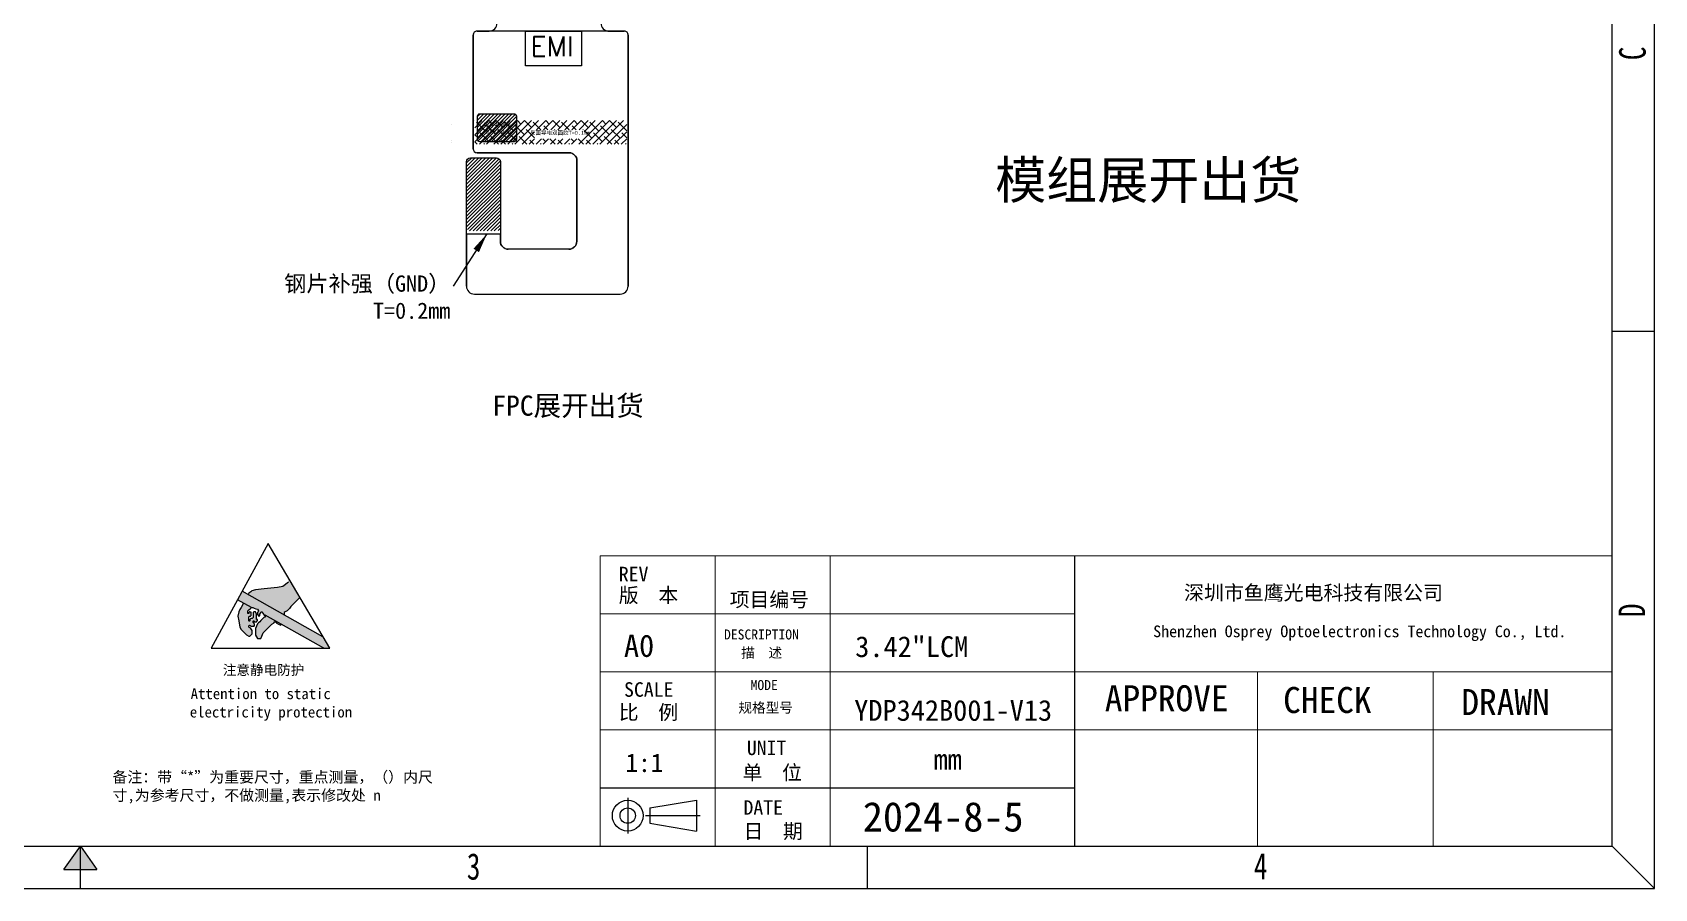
# Model space of a CAD drawing. Header units: millimetres. Extents: x 5467 to 5866, y -625 to -343.
# Drawn here: x 5660.3 to 5865.9, y -625 to -516.6 of the extents above; entities that cross this region are included whole.
import ezdxf

# ---------------------------------------------------------------- set-up
doc = ezdxf.new("R2010")
doc.units = ezdxf.units.MM
doc.header["$LTSCALE"] = 2
for name, color, linetype in [('', 7, 'Continuous'), ('BL', 7, 'Continuous'), ('TEXT', 230, 'Continuous')]:
    doc.layers.add(name, color=color, linetype=linetype)
doc.layers.add('hatch', color=56, linetype='Continuous', lineweight=9)
doc.styles.get("Standard").update_dxf_attribs({"font": 'txt', "bigfont": 'gbcbig.shx'})
doc.styles.add('宋体', font='')
doc.styles.add('标题', font='simhei.ttf')
doc.styles.get('宋体').set_extended_font_data('NSimSun')
doc.dimstyles.new('ISO-25', dxfattribs={"dimtxt": 2.5, "dimasz": 2.5, "dimexe": 1.25, "dimexo": 0.625, "dimtad": 1, "dimtxsty": 'Standard', "dimcen": 2.5, "dimadec": 0, "dimazin": 0, "dimtfac": 1, "dimtmove": 0, "dimatfit": 3, "dimfxl": 1, "dimarcsym": 0})
pattern_1 = [(45, (-263.76585, -946.22628), (-0.224506403, 0.224506403), [])]

# ---------------------------------------------------------------- blocks, each defined once
blk = doc.blocks.new('fase5')
h = blk.add_hatch()
h.set_pattern_fill('ANSI31', color=4, scale=0.1)
h.set_pattern_definition(pattern_1)
edge = h.paths.add_edge_path()
edge.add_line((4894.11, -1455.46), (4894.11, -1458.41))
edge.add_arc((4893.81, -1458.41), 0.3, 270, 360, ccw=False)
edge.add_line((4893.81, -1458.71), (4889.48, -1458.71))
edge.add_arc((4889.48, -1458.41), 0.3, 180, 270, ccw=False)
edge.add_line((4889.18, -1458.41), (4889.18, -1455.46))
edge.add_arc((4889.48, -1455.46), 0.3, 90, 180, ccw=False)
edge.add_line((4889.48, -1455.16), (4893.81, -1455.16))
edge.add_arc((4893.81, -1455.46), 0.3, 0, 90, ccw=False)
h.paths.add_polyline_path([(4889.82, -1456.22), (4893.57, -1456.22), (4893.57, -1458), (4889.82, -1458)], flags=24)
h = blk.add_hatch()
h.set_pattern_fill('ANSI38', color=2, scale=0.2)
h.set_pattern_definition([(45, (-538.3923, -946.2263), (-0.449012806, 0.449012806), []), (135, (-538.3923, -946.2263), (-1.34703842, 0.449012806), [1.5875, -0.9525])])
h.paths.add_polyline_path([(4888.84, -1456.03), (4908.09, -1456.03), (4908.09, -1459.03), (4888.84, -1459.03)])
h.paths.add_polyline_path([(4896.42, -1457.19), (4902.69, -1457.19), (4902.69, -1458.35), (4896.42, -1458.35)], flags=16)
h = blk.add_hatch()
h.set_pattern_fill('ANSI31', color=4, scale=0.1)
h.set_pattern_definition(pattern_1)
edge = h.paths.add_edge_path()
edge.add_line((4888.3, -1470.01), (4891.6, -1470.01))
edge.add_arc((4891.6, -1469.51), 0.5, 270, 360)
edge.add_line((4892.1, -1469.51), (4892.1, -1461.25))
edge.add_arc((4891.6, -1461.25), 0.5, 0, 90)
edge.add_line((4891.6, -1460.75), (4888.3, -1460.75))
edge.add_arc((4888.3, -1461.25), 0.5, 90, 180)
edge.add_line((4887.8, -1461.25), (4887.8, -1469.51))
edge.add_arc((4888.3, -1469.51), 0.5, 180, 270)
at = {"color": 30}
for p, q in [((4891.66, -1440.24), (4891.66, -1443.7)), ((4905.81, -1440.19), (4891.71, -1440.19)), ((4905.86, -1440.24), (4905.86, -1440.74)), ((4904.83, -1442.89), (4904.83, -1443.7)), ((4905.4, -1442.02), (4904.94, -1442.57)), ((4888.63, -1459.6), (4888.63, -1445.2)), ((4888.63, -1459.6), (4888.63, -1445.2)), ((4889.13, -1444.7), (4890.66, -1444.7)), ((4889.13, -1444.7), (4890.66, -1444.7)), ((4905.69, -1444.7), (4907.79, -1444.7)), ((4905.83, -1444.7), (4907.79, -1444.7)), ((4908.29, -1445.2), (4908.27, -1477.01, 0)), ((4908.29, -1445.2), (4908.27, -1477.01, 0)), ((4887.78, -1477.01, 0), (4887.78, -1461.25, 0)), ((4888.28, -1460.75, 0), (4891.58, -1460.75, 0)), ((4900.79, -1460.1, 0), (4889.13, -1460.1, 0)), ((4900.79, -1460.1, 0), (4889.13, -1460.1, 0)), ((4892.08, -1461.25, 0), (4892.08, -1471.33, 0)), ((4901.77, -1471.33, 0), (4901.79, -1461.1, 0)), ((4900.77, -1472.33, 0), (4893.08, -1472.33, 0)), ((4888.78, -1478.01, 0), (4907.27, -1478.01, 0))]:
    blk.add_line(p, q, dxfattribs=at)
at = {"color": 1}
for points in [[(4905.83, -1444.7), (4905.69, -1444.7), (4890.66, -1444.7), (4889.9, -1444.7), (4889.13, -1444.7, 0.414214), (4888.63, -1445.2), (4888.63, -1459.6, 0.414214), (4889.13, -1460.1), (4900.79, -1460.1, -0.414214), (4901.79, -1461.1), (4901.77, -1471.33, -0.414214), (4900.77, -1472.33), (4893.08, -1472.33, -0.414214), (4892.08, -1471.33), (4892.08, -1470.42), (4887.78, -1470.42), (4887.78, -1477.01, 0.414214), (4888.78, -1478.01), (4907.27, -1478.01, 0.414214), (4908.27, -1477.01), (4908.29, -1445.2, 0.414214), (4907.79, -1444.7)], [(4894.11, -1458.41, -0.414214), (4893.81, -1458.71), (4889.48, -1458.71, -0.414214), (4889.18, -1458.41), (4889.18, -1455.46, -0.414214), (4889.48, -1455.16), (4893.81, -1455.16, -0.414214), (4894.11, -1455.46)]]:
    blk.add_lwpolyline(points, format="xyb", close=True, dxfattribs=at)
blk.add_lwpolyline([(4895.26, -1444.7), (4902.35, -1444.7), (4902.35, -1449.11), (4895.26, -1449.11)], close=True, dxfattribs=at)
at = {"const_width": 0.003, "elevation": 0}
for points in [[(4886.34, -1459.03), (4888.84, -1459.03), (4888.84, -1456.03), (4886.34, -1456.03), (4886.23, -1456.04), (4886.12, -1456.08), (4886.03, -1456.14), (4885.95, -1456.22), (4885.89, -1456.31), (4885.85, -1456.42), (4885.84, -1456.53), (4885.84, -1456.53), (4885.84, -1458.53), (4885.85, -1458.64), (4885.89, -1458.75), (4885.95, -1458.84), (4886.03, -1458.92), (4886.12, -1458.98), (4886.23, -1459.02), (4886.34, -1459.03)], [(4888.84, -1459.03), (4908.09, -1459.03), (4908.09, -1456.03), (4888.84, -1456.03)]]:
    blk.add_lwpolyline(points, close=True, dxfattribs=at)
at = {"color": 30}
for centre, radius, start, end in [((4891.71, -1440.24), 0.05, 90, 180), ((4903.86, -1440.74), 2, 320.2556, 0), ((4905.81, -1440.24), 0.05, 0, 90), ((4905.33, -1442.89), 0.5, 140.2556, 180), ((4889.13, -1445.2, 0), 0.5, 90, 180), ((4889.13, -1445.2, 0), 0.5, 90, 180), ((4890.66, -1443.7), 1, 270, 0), ((4905.83, -1443.7), 1, 180, 270), ((4907.79, -1445.2), 0.5, 0, 90), ((4907.79, -1445.2), 0.5, 0, 90), ((4889.13, -1459.6, 0), 0.5, 180, 270), ((4889.13, -1459.6, 0), 0.5, 180, 270)]:
    blk.add_arc(centre, radius, start, end, dxfattribs=at)
at = {"color": 30, "extrusion": (0, 0, -1)}
for centre, start, end in [((-4888.28, -1461.25, 0), 0, 90), ((-4891.58, -1461.25, 0), 90, 180)]:
    blk.add_arc(centre, 0.5, start, end, dxfattribs=at)
at = {"color": 30, "extrusion": (1.02777e-08, 0, 1)}
blk.add_arc((4900.79, -1461.1, 0), 1, 0, 90, dxfattribs=at)
at = {"color": 30, "extrusion": (-1.41917e-08, 0, 1)}
blk.add_arc((4900.79, -1461.1, 0), 1, 0, 90, dxfattribs=at)
at = {"color": 30, "extrusion": (-6.63068e-21, 1.51712e-08, 1)}
blk.add_arc((4893.08, -1471.33, 0), 1, 180, 270, dxfattribs=at)
at = {"color": 30, "extrusion": (7.7721e-08, 0, 1)}
blk.add_arc((4900.77, -1471.33, 0), 1, 270, 0, dxfattribs=at)
at = {"color": 30, "extrusion": (-1.37992e-22, 2.55268e-09, 1)}
blk.add_arc((4888.78, -1477.01, 0), 1, 180, 270, dxfattribs=at)
at = {"color": 30, "extrusion": (3.11704e-09, -5.33386e-10, 1)}
blk.add_arc((4907.27, -1477.01, 0), 1, 270, 0, dxfattribs=at)
at = {"layer": 'BL', "color": 3}
blk.add_lwpolyline([(4894.11, -1455.46), (4894.11, -1458.41, -0.414214), (4893.81, -1458.71), (4889.48, -1458.71, -0.414214), (4889.18, -1458.41), (4889.18, -1455.46, -0.414214), (4889.48, -1455.16), (4893.81, -1455.16, -0.414214)], format="xyb", close=True, dxfattribs=at)
at = {"color": 1, "insert": (4895.89, -1445.36), "char_height": 2.5, "width": 3.0653, "attachment_point": 1}
blk.add_mtext('EMI', dxfattribs=at)
at = {"color": 4, "insert": (4889.94, -1456.35), "char_height": 0.5, "width": 4.0809, "attachment_point": 1}
blk.add_mtext('{\\fSimSun|b0|i0|c134|p2;\\C2;钢片补强接地T=0.2mm}', dxfattribs=at)
at = {"layer": 'TEXT', "color": 10, "insert": (4895.83, -1457.32, 0), "char_height": 0.5, "width": 12.1755, "attachment_point": 1, "style": '宋体'}
blk.add_mtext('反面导电双面胶T=0.1mm', dxfattribs=at)
at = {"color": 1}
blk.add_leader([(4890.38, -1470.38), (4886.08, -1477.01)], dimstyle='ISO-25', override={"dimgap": 0.625, "dimtad": 0, "dimfxl": 0.5}, dxfattribs=at)

msp = doc.modelspace()

# ---------------------------------------------------------------- hatches: boundary and pattern name
h = msp.add_hatch(color=0)
h.paths.add_polyline_path([(5694.166, -588.155), (5692.715, -585.697), (5692.715, -586.202), (5692.013, -586.763), (5691.334, -586.898), (5689.653, -587.045), (5688.53, -587.186), (5688.094, -587.312), (5687.973, -587.459), (5687.695, -587.599), (5687.601, -587.791), (5692.198, -590.372), (5692.198, -590.069), (5692.297, -589.977), (5692.579, -589.839), (5692.875, -589.544), (5693.006, -589.295)])
h.paths.add_polyline_path([(5690.899, -591.382), (5690.906, -591.254), (5691.178, -591.247), (5691.183, -591.372), (5691.462, -591.517), (5691.739, -591.646), (5691.799, -591.54), (5689.784, -590.409), (5689.78, -590.662), (5689.654, -590.666), (5689.491, -590.824), (5689.235, -591.089), (5689.097, -591.248), (5688.945, -591.367), (5688.812, -591.507), (5688.667, -591.793), (5688.545, -592.062), (5688.531, -592.926), (5688.818, -593.351), (5689.243, -593.351), (5689.345, -593.055), (5689.521, -592.621), (5690.205, -591.937), (5690.473, -591.669), (5690.631, -591.53)], flags=17)
h.paths.add_polyline_path([(5688.254, -591.142), (5688.284, -591.108), (5688.347, -591.108), (5688.376, -591.14), (5688.376, -591.204), (5688.416, -591.242), (5688.678, -591.246), (5688.796, -591.087), (5688.796, -590.954), (5688.679, -590.948), (5688.669, -590.252), (5688.529, -589.979), (5688.342, -589.978), (5688.247, -590.061), (5688.243, -590.674), (5688.142, -590.804), (5687.967, -590.807), (5687.83, -590.949), (5687.829, -591.121), (5687.796, -591.155), (5687.732, -591.153), (5687.696, -591.103), (5687.698, -590.612), (5687.771, -590.54), (5687.894, -590.539), (5687.978, -590.428), (5687.982, -590.036), (5687.874, -589.966), (5687.766, -589.967), (5687.688, -590.069), (5687.682, -590.179), (5687.57, -590.179), (5687.57, -589.844), (5687.703, -589.705), (5687.854, -589.572), (5688.047, -589.434), (5687.017, -588.856), (5686.713, -589.411), (5686.571, -589.691), (5686.43, -589.97), (5686.3, -590.534), (5686.434, -591.097), (5686.575, -591.923), (5686.713, -592.212), (5686.851, -592.349), (5686.988, -592.47), (5687.28, -592.766), (5687.414, -592.896), (5687.689, -593.038), (5687.827, -593.042), (5687.96, -592.909), (5688.11, -592.767), (5688.11, -592.351), (5687.977, -592.068), (5687.684, -591.916), (5687.682, -591.76), (5687.768, -591.645), (5687.853, -591.712), (5687.943, -591.782), (5688.246, -591.782), (5688.386, -591.684), (5688.386, -591.473), (5688.322, -591.384), (5688.257, -591.343)], flags=17)
h.paths.add_polyline_path([(5686.852, -587.371), (5686.272, -588.437), (5688.047, -589.434), (5688.218, -589.433), (5688.376, -589.505), (5688.586, -589.578), (5688.794, -589.644), (5688.94, -589.839), (5688.867, -589.96), (5688.796, -590.054), (5688.798, -590.33), (5688.954, -590.539), (5689.108, -590.498), (5689.107, -590.261), (5689.251, -590.003), (5689.314, -589.974), (5689.369, -589.975), (5689.491, -590.125), (5689.658, -590.389), (5689.784, -590.406), (5689.784, -590.409), (5697.219, -594.582), (5697.962, -594.582), (5697.1, -593.123)])
msp.add_hatch(color=0).paths.add_polyline_path([(5668.445, -622.627), (5664.267, -622.627), (5666.356, -619.643)])

# ---------------------------------------------------------------- linework, layer by layer
at = {"layer": ''}
for p, q in [((5865.894, -554.474), (5860.519, -554.474)), ((5666.356, -625.017), (5666.356, -619.643)), ((5766.125, -625.017), (5766.125, -619.643)), ((5860.519, -619.643), (5865.894, -625.017))]:
    msp.add_line(p, q, dxfattribs=at)
for p, q in [((5865.894, -625.017), (5865.894, -342.842)), ((5860.519, -619.643), (5860.519, -348.217)), ((5472.192, -619.643), (5860.519, -619.643)), ((5466.817, -625.017), (5865.894, -625.017))]:
    msp.add_line(p, q)
at = {"color": 0}
for p, q in [((5690.136, -581.33), (5682.931, -594.582)), ((5697.962, -594.582), (5690.136, -581.33)), ((5792.382, -582.878), (5792.382, -619.619)), ((5697.1, -593.123), (5686.852, -587.371)), ((5687.698, -587.598), (5687.605, -587.79)), ((5687.976, -587.458), (5687.698, -587.598)), ((5688.097, -587.31), (5687.976, -587.458)), ((5688.533, -587.184), (5688.097, -587.31)), ((5689.657, -587.043), (5688.533, -587.184)), ((5691.338, -586.897), (5689.657, -587.043)), ((5692.016, -586.761), (5691.338, -586.897)), ((5692.718, -586.2), (5692.016, -586.761)), ((5688.05, -589.432), (5686.275, -588.436)), ((5686.433, -589.969), (5686.304, -590.532)), ((5686.575, -589.69), (5686.433, -589.969)), ((5686.716, -589.41), (5686.575, -589.69)), ((5687.021, -588.855), (5686.716, -589.41)), ((5687.574, -589.843), (5687.706, -589.703)), ((5687.574, -590.178), (5687.574, -589.843)), ((5687.691, -590.068), (5687.686, -590.178)), ((5687.689, -590.072), (5687.769, -589.965)), ((5687.706, -589.703), (5687.858, -589.571)), ((5687.878, -589.965), (5687.769, -589.965)), ((5687.858, -589.571), (5688.05, -589.432)), ((5687.878, -589.965), (5687.985, -590.034)), ((5687.982, -590.427), (5687.985, -590.034)), ((5688.05, -589.432), (5688.221, -589.431)), ((5688.221, -589.431), (5688.38, -589.503)), ((5688.25, -590.06), (5688.247, -590.673)), ((5688.25, -590.06), (5688.345, -589.976)), ((5688.533, -589.978), (5688.345, -589.976)), ((5688.38, -589.503), (5688.59, -589.577)), ((5688.673, -590.251), (5688.533, -589.978)), ((5688.59, -589.577), (5688.797, -589.643)), ((5688.797, -589.643), (5688.943, -589.838)), ((5688.871, -589.958), (5688.799, -590.052)), ((5688.799, -590.052), (5688.802, -590.328)), ((5688.943, -589.838), (5688.871, -589.958)), ((5689.11, -590.26), (5689.255, -590.002)), ((5689.255, -590.002), (5689.317, -589.973)), ((5689.317, -589.973), (5689.373, -589.973)), ((5689.373, -589.973), (5689.495, -590.124)), ((5692.3, -589.976), (5692.202, -590.068)), ((5692.202, -590.068), (5692.202, -590.37)), ((5692.583, -589.838), (5692.3, -589.976)), ((5692.878, -589.543), (5692.583, -589.838)), ((5693.01, -589.293), (5692.878, -589.543)), ((5694.16, -588.163), (5693.01, -589.293)), ((5686.304, -590.532), (5686.437, -591.096)), ((5686.437, -591.096), (5686.579, -591.922)), ((5686.579, -591.922), (5686.717, -592.21)), ((5687.686, -590.178), (5687.574, -590.178)), ((5687.686, -591.759), (5687.772, -591.643)), ((5687.687, -591.915), (5687.686, -591.759)), ((5687.98, -592.066), (5687.687, -591.915)), ((5687.7, -591.102), (5687.701, -590.611)), ((5687.7, -591.102), (5687.736, -591.151)), ((5687.774, -590.539), (5687.701, -590.611)), ((5687.8, -591.154), (5687.736, -591.151)), ((5687.772, -591.643), (5687.857, -591.71)), ((5687.774, -590.539), (5687.897, -590.538)), ((5687.8, -591.154), (5687.833, -591.12)), ((5687.971, -590.806), (5687.833, -590.948)), ((5687.833, -590.948), (5687.833, -591.12)), ((5687.857, -591.71), (5687.946, -591.781)), ((5687.982, -590.427), (5687.897, -590.538)), ((5687.946, -591.781), (5688.389, -591.781)), ((5688.145, -590.803), (5687.971, -590.806)), ((5688.114, -592.35), (5687.98, -592.066)), ((5688.247, -590.673), (5688.145, -590.803)), ((5688.249, -591.781), (5688.389, -591.683)), ((5688.287, -591.106), (5688.257, -591.141)), ((5688.261, -591.341), (5688.257, -591.141)), ((5688.325, -591.383), (5688.261, -591.341)), ((5688.287, -591.106), (5688.351, -591.106)), ((5688.389, -591.471), (5688.325, -591.383)), ((5688.351, -591.106), (5688.379, -591.139)), ((5688.379, -591.139), (5688.379, -591.202)), ((5688.379, -591.202), (5688.42, -591.24)), ((5688.389, -591.471), (5688.389, -591.781)), ((5688.42, -591.24), (5688.681, -591.245)), ((5688.548, -592.061), (5688.534, -592.925)), ((5688.67, -591.792), (5688.548, -592.061)), ((5688.815, -591.506), (5688.67, -591.792)), ((5688.682, -590.947), (5688.673, -590.251)), ((5688.681, -591.245), (5688.799, -591.086)), ((5688.799, -590.953), (5688.682, -590.947)), ((5688.799, -591.086), (5688.799, -590.953)), ((5688.802, -590.328), (5688.958, -590.537)), ((5688.949, -591.366), (5688.815, -591.506)), ((5689.1, -591.246), (5688.949, -591.366)), ((5688.958, -590.537), (5689.111, -590.496)), ((5689.238, -591.087), (5689.1, -591.246)), ((5689.111, -590.496), (5689.11, -590.26)), ((5689.495, -590.823), (5689.238, -591.087)), ((5689.495, -590.124), (5689.662, -590.388)), ((5689.657, -590.664), (5689.495, -590.823)), ((5689.524, -592.62), (5690.209, -591.936)), ((5689.784, -590.66), (5689.657, -590.664)), ((5689.662, -590.388), (5689.78, -590.403)), ((5697.219, -594.582), (5689.777, -590.405)), ((5689.788, -590.408), (5689.784, -590.66)), ((5690.209, -591.936), (5690.477, -591.668)), ((5690.477, -591.668), (5690.634, -591.529)), ((5690.634, -591.529), (5690.902, -591.381)), ((5690.902, -591.381), (5690.909, -591.253)), ((5690.909, -591.253), (5691.182, -591.246)), ((5691.182, -591.246), (5691.186, -591.37)), ((5691.186, -591.37), (5691.466, -591.516)), ((5691.466, -591.516), (5691.742, -591.645)), ((5691.742, -591.645), (5691.802, -591.538)), ((5686.717, -592.21), (5686.854, -592.348)), ((5686.854, -592.348), (5686.992, -592.469)), ((5686.992, -592.469), (5687.283, -592.765)), ((5687.283, -592.765), (5687.417, -592.894)), ((5687.417, -592.894), (5687.693, -593.037)), ((5687.693, -593.037), (5687.83, -593.041)), ((5687.83, -593.041), (5687.964, -592.908)), ((5687.964, -592.908), (5688.114, -592.766)), ((5688.114, -592.766), (5688.114, -592.35)), ((5688.534, -592.925), (5688.821, -593.35)), ((5688.821, -593.35), (5689.247, -593.35)), ((5689.247, -593.35), (5689.348, -593.054)), ((5689.348, -593.054), (5689.524, -592.62)), ((5682.935, -594.582), (5697.962, -594.582)), ((5732.242, -612.27), (5792.382, -612.27)), ((5792.382, -619.619), (5792.382, -619.619))]:
    msp.add_line(p, q, dxfattribs=at)
at = {"color": 0, "linetype": 'ByBlock', "lineweight": 5}
for p, q in [((5732.242, -582.878), (5732.242, -619.619)), ((5732.242, -619.619), (5732.242, -582.878)), ((5732.242, -582.878), (5860.519, -582.878)), ((5746.808, -582.878), (5746.808, -619.619)), ((5761.416, -582.878), (5761.416, -619.619)), ((5732.242, -590.226), (5792.382, -590.226)), ((5750.456, -590.226), (5792.382, -590.226)), ((5732.242, -597.574), (5860.519, -597.574)), ((5732.242, -604.922), (5860.519, -604.922))]:
    msp.add_line(p, q, dxfattribs=at)
at = {"color": 0, "lineweight": 0}
for p, q in [((5815.578, -597.574), (5815.578, -619.643)), ((5837.81, -597.574), (5837.81, -619.643))]:
    msp.add_line(p, q, dxfattribs=at)
at = {"color": 0, "linetype": 'Continuous'}
for p, q in [((5735.73, -613.514), (5735.73, -618.056)), ((5738.557, -614.812), (5744.467, -613.839)), ((5744.467, -613.839), (5744.467, -617.732)), ((5738.001, -615.785), (5744.913, -615.785)), ((5738.557, -614.812), (5738.557, -616.759)), ((5738.557, -616.759), (5744.467, -617.732))]:
    msp.add_line(p, q, dxfattribs=at)
at = {"color": 0}
for points in [[(5664.267, -622.627), (5666.356, -619.643)], [(5666.356, -619.643), (5668.445, -622.627)], [(5664.267, -622.627), (5668.445, -622.627)]]:
    msp.add_lwpolyline(points, dxfattribs=at)
at = {"color": 0, "linetype": 'Continuous'}
for radius in [1.947, 0.973]:
    msp.add_circle((5735.73, -615.785), radius, dxfattribs=at)

# ---------------------------------------------------------------- block references
at = {"color": 1}
msp.add_blockref('fase5', (827.51, 928.28), dxfattribs=at)

# ---------------------------------------------------------------- texts
at = {"layer": '', "color": 0, "style": '宋体', "width": 0.75}
for s, p in [('C', (5864.768, -520.097)), ('D', (5864.693, -590.641))]:
    msp.add_text(s, height=3.359, rotation=90, dxfattribs=at).set_placement(p)
for s, p in [('3', (5715.345, -623.892)), ('4', (5815.114, -623.854))]:
    msp.add_text(s, height=3.359, dxfattribs=at).set_placement(p)
at = {"color": 0, "linetype": 'Continuous', "style": '宋体'}
for s, height, p in [('REV', 1.8409, (5734.6, -586.106)), ('版  本', 1.8409, (5734.6, -588.784)), ('项目编号', 1.8409, (5748.666, -589.335)), ('DESCRIPTION', 1.26818, (5747.94, -593.473)), ('描  述', 1.2682, (5750.118, -595.791)), ('注意静电防护', 1.2626, (5684.406, -597.961)), ('Attention to static', 1.37517, (5680.33, -601.028)), ('SCALE', 1.8409, (5735.268, -600.728)), ('MODE', 1.2682, (5751.308, -599.881)), ('electricity protection', 1.37517, (5680.222, -603.351)), ('比  例', 1.8409, (5734.6, -603.612)), ('规格型号', 1.2682, (5749.755, -602.744)), ('UNIT', 1.8409, (5750.832, -608.112)), ('单  位', 1.8409, (5750.287, -611.246)), ('DATE', 1.8409, (5750.408, -615.676)), ('日  期', 1.8409, (5750.408, -618.676))]:
    msp.add_text(s, height=height, dxfattribs=at).set_placement(p)
at = {"color": 7, "style": '宋体'}
msp.add_text('Shenzhen Osprey Optoelectronics Technology Co., Ltd.', height=1.48039, dxfattribs=at).set_placement((5802.345, -593.184))
at = {"color": 0, "linetype": 'ByBlock', "lineweight": 5, "style": '宋体'}
for s, height, p in [('A0', 2.8171, (5735.255, -595.677)), ('3.42"LCM', 2.6339, (5764.57, -595.699)), ('1:1', 2.3476, (5735.454, -610.265)), ('mm', 2.6339, (5774.501, -609.963))]:
    msp.add_text(s, height=height, dxfattribs=at).set_placement(p)
at = {"color": 0, "lineweight": 0, "style": '宋体'}
for s, p in [('APPROVE', (5796.207, -602.565)), ('CHECK', (5818.814, -602.785)), ('DRAWN', (5841.401, -603.042))]:
    msp.add_text(s, height=3.295, dxfattribs=at).set_placement(p)
at = {"color": 7, "linetype": 'ByBlock', "lineweight": 5, "style": '宋体'}
msp.add_text('YDP342B001-V13', height=2.63391, dxfattribs=at).set_placement((5764.446, -603.77))
at = {"color": 0, "lineweight": -3, "style": '宋体'}
msp.add_text('2024-8-5', height=3.7445, dxfattribs=at).set_placement((5765.535, -617.797))
at = {"insert": (5782.312, -532.903), "char_height": 4.7428, "width": 86.0387, "attachment_point": 1, "style": '标题'}
msp.add_mtext('模组展开出货', dxfattribs=at)
at = {"insert": (5713.249, -547.364), "char_height": 2.05995, "width": 176.28125, "attachment_point": 3}
msp.add_mtext('{\\fSimHei|b0|i0|c134|p49;\\C1;钢片补强（GND）\\PT=0.2mm}', dxfattribs=at)
at = {"color": 3, "insert": (5718.572, -562.571), "char_height": 2.56, "width": 33.40077, "attachment_point": 1, "style": '宋体'}
msp.add_mtext('FPC展开出货', dxfattribs=at)
at = {"color": 0, "ltscale": 3, "insert": (5670.42, -610.203), "char_height": 1.38527, "width": 42.48269, "attachment_point": 1, "style": '宋体'}
msp.add_mtext('备注：带“*”为重要尺寸，重点测量，（）内尺寸,为参考尺寸，不做测量,表示修改处 n', dxfattribs=at)
at = {"layer": 'hatch', "color": 0, "insert": (5806.257, -586.62), "char_height": 2.22059, "width": 62.31103, "attachment_point": 1, "style": '宋体'}
msp.add_mtext('\\pxqj;{\\H0.83333x;深圳市鱼鹰光电科技有限公司}', dxfattribs=at)

doc.saveas('drawing.dxf')
